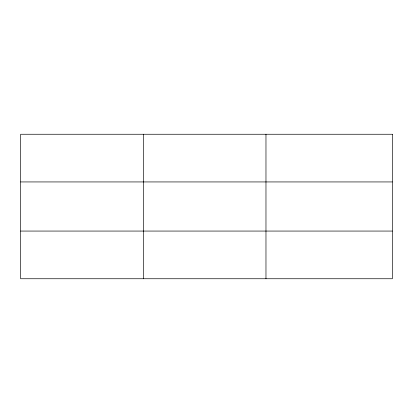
<?xml version="1.0" encoding="UTF-8"?>
<svg xmlns="http://www.w3.org/2000/svg" width="413" height="413" viewBox="0 0 413 413"><rect width="100%" height="100%" fill="white"/><g stroke="black" fill="none" stroke-linecap="round" stroke-linejoin="round"><path stroke-width="0.62" d="M143.311 278.744L143.311 134.256M265.972 278.744L265.972 134.256M20.65 181.937L392.35 181.937M20.65 231.063L392.35 231.063M392.35 134.256L392.35 278.744L20.65 278.744L20.65 134.256L392.35 134.256"/></g></svg>
